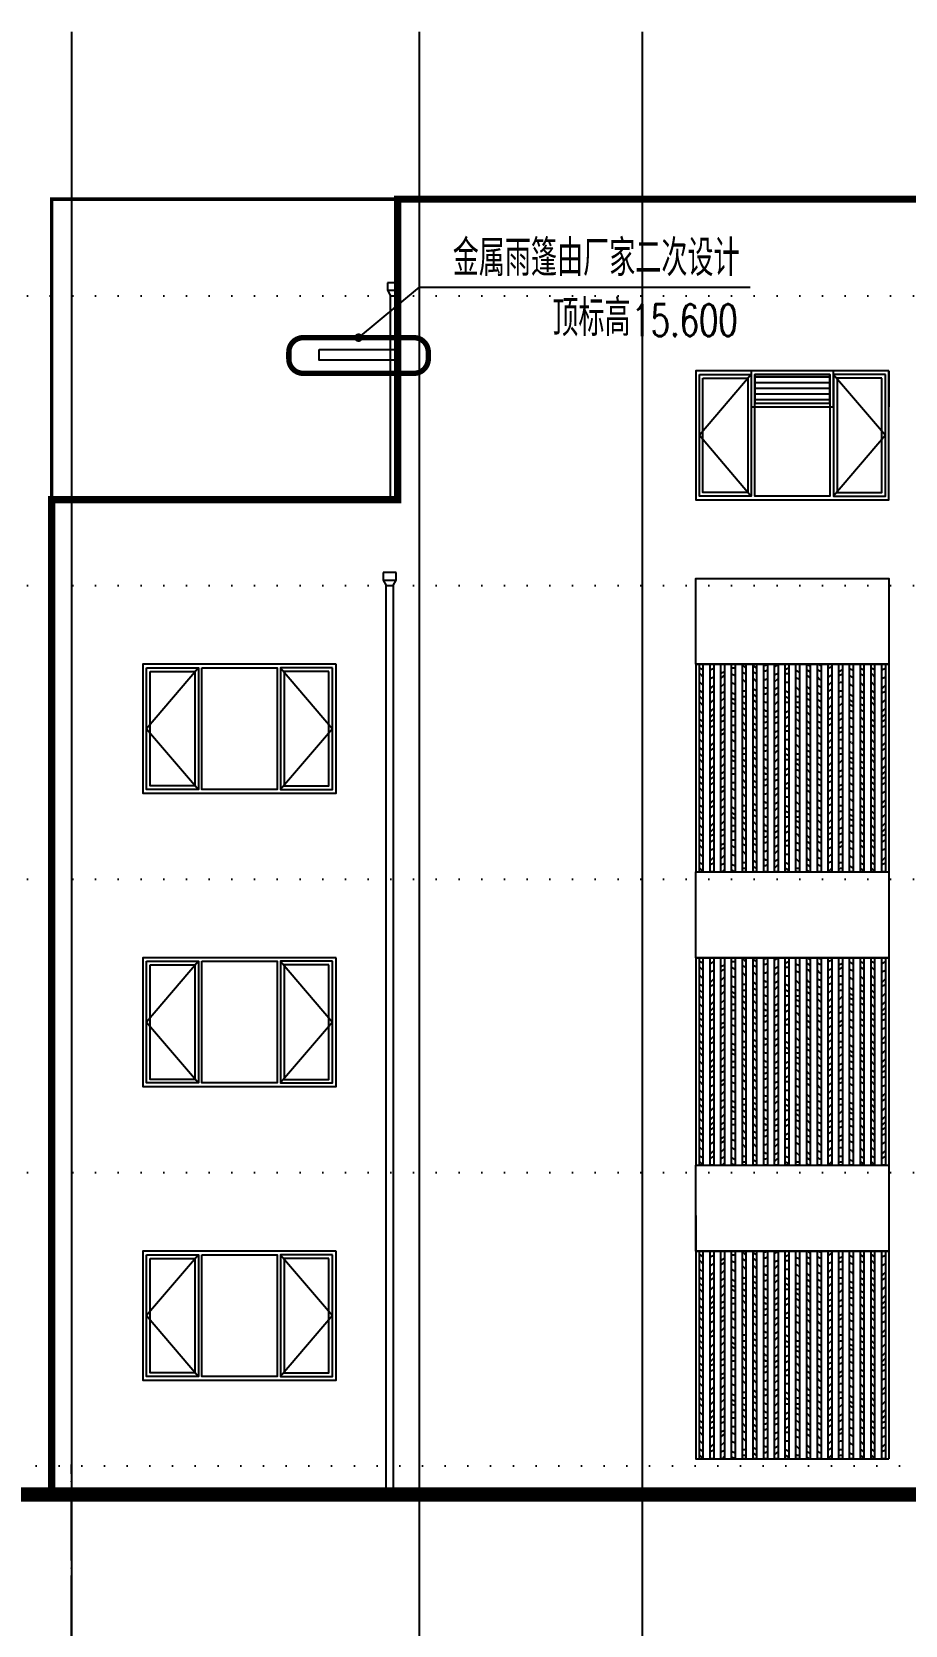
# Model space of a CAD drawing. Header units: millimetres. Extents: x -1048436 to -185795, y -983427 to 400387.
# Drawn here: x -751219 to -739008, y -630694 to -608432 of the extents above; entities that cross this region are included whole.
import ezdxf

# ---------------------------------------------------------------- set-up
doc = ezdxf.new("R2010")
doc.units = ezdxf.units.MM
doc.header["$LTSCALE"] = 500
for name, pattern in [('1#游泳馆轴网$0$DOTE', [2.42, 2, -0.2, 0.02, -0.2]), ('A-FP_05$0$pln_L5$0$Col_L4$0$PHANTOM', [63.5, 31.75, -6.35, 6.35, -6.35, 6.35, -6.35]), ('DASH', [0.35, 0.25, -0.1]), ('DOT', [6.35, 0, -6.35])]:
    doc.linetypes.add(name, pattern=pattern)
for name, color, linetype in [('1#游泳馆轴网$0$建-轴线', 1, '1#游泳馆轴网$0$DOTE'), ('建-填充', 9, 'Continuous'), ('建-文字', 4, 'Continuous'), ('建-窗', 135, 'Continuous'), ('建-符号-引出', 150, 'Continuous'), ('建-符号-箭头', 13, 'Continuous'), ('楼层虚线', 1, 'Continuous')]:
    doc.layers.add(name, color=color, linetype=linetype)
doc.layers.add('建-非打-01', color=6, linetype='Continuous', plot=False)
doc.styles.add('_TCH_DIM', font='SIMPLEX', dxfattribs={"bigfont": 'GBCBIG'})

# ---------------------------------------------------------------- blocks, each defined once
blk = doc.blocks.new('dgdhfgh')
at = {"layer": '建-窗', "linetype": 'Continuous'}
for p, q in [((-734438, -796881), (-734438, -798581)), ((-733288, -796881), (-733288, -798581))]:
    blk.add_line(p, q, dxfattribs=at)
for points in [[(-732513, -796831), (-735213, -796831), (-735213, -798631), (-732513, -798631)], [(-735163, -796881), (-734438, -796881), (-734438, -798581), (-735163, -798581)], [(-735113, -796931), (-734488, -796931), (-734488, -798531), (-735113, -798531)], [(-734388, -796881), (-733338, -796881), (-733338, -798581), (-734388, -798581)], [(-732563, -796881), (-733288, -796881), (-733288, -798581), (-732563, -798581)], [(-732613, -796931), (-733238, -796931), (-733238, -798531), (-732613, -798531)]]:
    blk.add_lwpolyline(points, close=True, dxfattribs=at)
for points in [[(-734438, -796881), (-735163, -797731), (-734438, -798581)], [(-733288, -796881), (-732563, -797731), (-733288, -798581)]]:
    blk.add_lwpolyline(points, dxfattribs=at)

msp = doc.modelspace()

# ---------------------------------------------------------------- hatches: boundary and pattern name
at = {"layer": '建-填充', "linetype": 'A-FP_05$0$pln_L5$0$Col_L4$0$PHANTOM'}
h = msp.add_hatch(dxfattribs=at)
h.set_pattern_fill('ANSI31', color=256, scale=50, angle=135)
h.set_pattern_definition([(180, (0, 0), (-7e-15, -79.375), [])])
h.paths.add_polyline_path([(-741110, -613619.1), (-740060, -613619.1), (-740060, -613219.1), (-741110, -613219.1)])
h = msp.add_hatch(dxfattribs=at)
h.set_pattern_fill('木纹01', color=256, scale=200)
h.set_pattern_definition([(0, (640, 0), (800, 800), [40, -760]), (0, (80, 80), (800, 800), [80, -720]), (0, (600, 120), (800, 800), [40, -760]), (0, (120, 200), (800, 800), [40, -760]), (0, (600, 240), (800, 800), [40, -760]), (0, (160, 280), (800, 800), [40, -760]), (0, (600, 320), (800, 800), [40, -760]), (0, (160, 400), (800, 800), [40, -440, 40, -280]), (0, (160, 480), (800, 800), [80, -400, 40, -280]), (0, (120, 600), (800, 800), [40, -120, 40, -320, 40, -240]), (0, (80, 680), (800, 800), [40, -160, 80, -520]), (0, (600, 720), (800, 800), [40, -760]), (0, (80, 760), (800, 800), [40, -200, 40, -520]), (45, (0, 0), (9e-14, 800), [113.1368, -1018.23405]), (45, (680, 0), (9e-14, 800), [226.27416, -905.0967]), (45, (680, 400), (9e-14, 800), [56.568, -1074.80285]), (45, (0, 480), (9e-14, 800), [169.7056, -961.66525]), (45, (680, 480), (9e-14, 800), [282.8427, -848.5281]), (45, (680, 600), (9e-14, 800), [169.7056, -961.66525]), (315, (520, 680), (800, -2e-13), [56.568, -1074.80285]), (315, (240, 40), (800, -2e-13), [113.1368, -1018.23405]), (315, (280, 360), (800, -2e-13), [113.1368, -1018.23405]), (315, (520, 200), (800, -2e-13), [113.1368, -1018.23405]), (315, (480, 520), (800, -2e-13), [113.1368, -1018.23405]), (315, (520, 600), (800, -2e-13), [169.7056, -961.66525]), (315, (320, 120), (800, -2e-13), [169.7056, -961.66525]), (315, (440, 160), (800, -2e-13), [169.7056, -961.66525]), (315, (320, 440), (800, -2e-13), [169.7056, -961.66525]), (315, (400, 480), (800, -2e-13), [169.7056, -961.66525]), (26.56505, (40, 160), (800, 3e-07), [89.4427, -1699.41166]), (26.56505, (640, 120), (800, 3e-07), [357.7709, -1431.0835]), (26.56505, (640, 240), (800, 3e-07), [357.7709, -1431.0835]), (26.56505, (640, 320), (800, 3e-07), [357.7712, -536, 178.888, -716.19518]), (26.56505, (720, 440), (800, 3e-07), [89.4427, -1699.41166]), (26.56505, (0, 720), (800, 3e-07), [89.4427, -1699.41166]), (26.56505, (640, 720), (800, 3e-07), [178.88544, -1609.96894]), (333.43495, (440, 0), (800, -3e-07), [178.88544, -1609.96894]), (333.43495, (160, 200), (800, -3e-07), [178.88544, -1609.96894]), (333.43495, (160, 80), (800, -3e-07), [89.4427, -1699.40894]), (333.43495, (200, 280), (800, -3e-07), [268.32816, -1520.5262]), (333.43495, (360, 280), (800, -3e-07), [178.88544, -1609.96894]), (333.43495, (440, 320), (800, -3e-07), [178.88544, -1609.96894]), (333.43495, (200, 400), (800, -3e-07), [89.4427, -1699.40894]), (333.43495, (240, 480), (800, -3e-07), [89.4427, -1699.40894]), (333.43495, (560, 640), (800, -3e-07), [89.4427, -1699.40894]), (333.43495, (520, 360), (800, -3e-07), [89.4427, -1699.40894]), (333.43495, (160, 600), (800, -3e-07), [268.32816, -1520.5262]), (333.43495, (120, 680), (800, -3e-07), [178.88544, -1609.96894]), (333.43495, (560, 440), (800, -3e-07), [89.44, -804.96, 89.44, -805.01438]), (333.43495, (320, 600), (800, -3e-07), [178.88544, -1609.96894]), (333.43495, (360, 680), (800, -3e-07), [178.88544, -1609.96894]), (333.43495, (120, 760), (800, -3e-07), [178.88544, -1609.96894]), (333.43495, (360, 760), (800, -3e-07), [178.88544, -1609.96894])])
h.paths.add_polyline_path([(-739335, -617269.1), (-739285, -617269.1), (-739285, -620169.1), (-739335, -620169.1)])
h.paths.add_polyline_path([(-739485, -617269.1), (-739435, -617269.1), (-739435, -620169.1), (-739485, -620169.1)])
h.paths.add_polyline_path([(-739635, -617269.1), (-739585, -617269.1), (-739585, -620169.1), (-739635, -620169.1)])
h.paths.add_polyline_path([(-739785, -617269.1), (-739735, -617269.1), (-739735, -620169.1), (-739785, -620169.1)])
h.paths.add_polyline_path([(-739935, -617269.1), (-739885, -617269.1), (-739885, -620169.1), (-739935, -620169.1)])
h.paths.add_polyline_path([(-740085, -617269.1), (-740035, -617269.1), (-740035, -620169.1), (-740085, -620169.1)])
h.paths.add_polyline_path([(-740235, -617269.1), (-740185, -617269.1), (-740185, -620169.1), (-740235, -620169.1)])
h.paths.add_polyline_path([(-740385, -617269.1), (-740335, -617269.1), (-740335, -620169.1), (-740385, -620169.1)])
h.paths.add_polyline_path([(-740535, -617269.1), (-740485, -617269.1), (-740485, -620169.1), (-740535, -620169.1)])
h.paths.add_polyline_path([(-740685, -617269.1), (-740635, -617269.1), (-740635, -620169.1), (-740685, -620169.1)])
h.paths.add_polyline_path([(-740835, -617269.1), (-740785, -617269.1), (-740785, -620169.1), (-740835, -620169.1)])
h.paths.add_polyline_path([(-740985, -617269.1), (-740935, -617269.1), (-740935, -620169.1), (-740985, -620169.1)])
h.paths.add_polyline_path([(-741135, -617269.1), (-741085, -617269.1), (-741085, -620169.1), (-741135, -620169.1)])
h.paths.add_polyline_path([(-741285, -617269.1), (-741235, -617269.1), (-741235, -620169.1), (-741285, -620169.1)])
h.paths.add_polyline_path([(-741435, -617269.1), (-741385, -617269.1), (-741385, -620169.1), (-741435, -620169.1)])
h.paths.add_polyline_path([(-741585, -617269.1), (-741535, -617269.1), (-741535, -620169.1), (-741585, -620169.1)])
h.paths.add_polyline_path([(-741735, -617269.1), (-741685, -617269.1), (-741685, -620169.1), (-741735, -620169.1)])
h.paths.add_polyline_path([(-741885, -617269.1), (-741835, -617269.1), (-741835, -620169.1), (-741885, -620169.1)])
h = msp.add_hatch(dxfattribs=at)
h.set_pattern_fill('木纹01', color=256, scale=200)
h.set_pattern_definition([(0, (640, -4100), (800, 800), [40, -760]), (0, (80, -4020), (800, 800), [80, -720]), (0, (600, -3980), (800, 800), [40, -760]), (0, (120, -3900), (800, 800), [40, -760]), (0, (600, -3860), (800, 800), [40, -760]), (0, (160, -3820), (800, 800), [40, -760]), (0, (600, -3780), (800, 800), [40, -760]), (0, (160, -3700), (800, 800), [40, -440, 40, -280]), (0, (160, -3620), (800, 800), [80, -400, 40, -280]), (0, (120, -3500), (800, 800), [40, -120, 40, -320, 40, -240]), (0, (80, -3420), (800, 800), [40, -160, 80, -520]), (0, (600, -3380), (800, 800), [40, -760]), (0, (80, -3340), (800, 800), [40, -200, 40, -520]), (45, (0, -4100), (9e-14, 800), [113.1368, -1018.23405]), (45, (680, -4100), (9e-14, 800), [226.27416, -905.0967]), (45, (680, -3700), (9e-14, 800), [56.568, -1074.80285]), (45, (0, -3620), (9e-14, 800), [169.7056, -961.66525]), (45, (680, -3620), (9e-14, 800), [282.8427, -848.5281]), (45, (680, -3500), (9e-14, 800), [169.7056, -961.66525]), (315, (520, -3420), (800, -2e-13), [56.568, -1074.80285]), (315, (240, -4060), (800, -2e-13), [113.1368, -1018.23405]), (315, (280, -3740), (800, -2e-13), [113.1368, -1018.23405]), (315, (520, -3900), (800, -2e-13), [113.1368, -1018.23405]), (315, (480, -3580), (800, -2e-13), [113.1368, -1018.23405]), (315, (520, -3500), (800, -2e-13), [169.7056, -961.66525]), (315, (320, -3980), (800, -2e-13), [169.7056, -961.66525]), (315, (440, -3940), (800, -2e-13), [169.7056, -961.66525]), (315, (320, -3660), (800, -2e-13), [169.7056, -961.66525]), (315, (400, -3620), (800, -2e-13), [169.7056, -961.66525]), (26.56505, (40, -3940), (800, 3e-07), [89.4427, -1699.41166]), (26.56505, (640, -3980), (800, 3e-07), [357.7709, -1431.0835]), (26.56505, (640, -3860), (800, 3e-07), [357.7709, -1431.0835]), (26.56505, (640, -3780), (800, 3e-07), [357.7712, -536, 178.888, -716.19518]), (26.56505, (720, -3660), (800, 3e-07), [89.4427, -1699.41166]), (26.56505, (0, -3380), (800, 3e-07), [89.4427, -1699.41166]), (26.56505, (640, -3380), (800, 3e-07), [178.88544, -1609.96894]), (333.43495, (440, -4100), (800, -3e-07), [178.88544, -1609.96894]), (333.43495, (160, -3900), (800, -3e-07), [178.88544, -1609.96894]), (333.43495, (160, -4020), (800, -3e-07), [89.4427, -1699.40894]), (333.43495, (200, -3820), (800, -3e-07), [268.32816, -1520.5262]), (333.43495, (360, -3820), (800, -3e-07), [178.88544, -1609.96894]), (333.43495, (440, -3780), (800, -3e-07), [178.88544, -1609.96894]), (333.43495, (200, -3700), (800, -3e-07), [89.4427, -1699.40894]), (333.43495, (240, -3620), (800, -3e-07), [89.4427, -1699.40894]), (333.43495, (560, -3460), (800, -3e-07), [89.4427, -1699.40894]), (333.43495, (520, -3740), (800, -3e-07), [89.4427, -1699.40894]), (333.43495, (160, -3500), (800, -3e-07), [268.32816, -1520.5262]), (333.43495, (120, -3420), (800, -3e-07), [178.88544, -1609.96894]), (333.43495, (560, -3660), (800, -3e-07), [89.44, -804.96, 89.44, -805.01438]), (333.43495, (320, -3500), (800, -3e-07), [178.88544, -1609.96894]), (333.43495, (360, -3420), (800, -3e-07), [178.88544, -1609.96894]), (333.43495, (120, -3340), (800, -3e-07), [178.88544, -1609.96894]), (333.43495, (360, -3340), (800, -3e-07), [178.88544, -1609.96894])])
h.paths.add_polyline_path([(-739335, -621369.1), (-739285, -621369.1), (-739285, -624269.1), (-739335, -624269.1)])
h.paths.add_polyline_path([(-739485, -621369.1), (-739435, -621369.1), (-739435, -624269.1), (-739485, -624269.1)])
h.paths.add_polyline_path([(-739635, -621369.1), (-739585, -621369.1), (-739585, -624269.1), (-739635, -624269.1)])
h.paths.add_polyline_path([(-739785, -621369.1), (-739735, -621369.1), (-739735, -624269.1), (-739785, -624269.1)])
h.paths.add_polyline_path([(-739935, -621369.1), (-739885, -621369.1), (-739885, -624269.1), (-739935, -624269.1)])
h.paths.add_polyline_path([(-740085, -621369.1), (-740035, -621369.1), (-740035, -624269.1), (-740085, -624269.1)])
h.paths.add_polyline_path([(-740235, -621369.1), (-740185, -621369.1), (-740185, -624269.1), (-740235, -624269.1)])
h.paths.add_polyline_path([(-740385, -621369.1), (-740335, -621369.1), (-740335, -624269.1), (-740385, -624269.1)])
h.paths.add_polyline_path([(-740535, -621369.1), (-740485, -621369.1), (-740485, -624269.1), (-740535, -624269.1)])
h.paths.add_polyline_path([(-740685, -621369.1), (-740635, -621369.1), (-740635, -624269.1), (-740685, -624269.1)])
h.paths.add_polyline_path([(-740835, -621369.1), (-740785, -621369.1), (-740785, -624269.1), (-740835, -624269.1)])
h.paths.add_polyline_path([(-740985, -621369.1), (-740935, -621369.1), (-740935, -624269.1), (-740985, -624269.1)])
h.paths.add_polyline_path([(-741135, -621369.1), (-741085, -621369.1), (-741085, -624269.1), (-741135, -624269.1)])
h.paths.add_polyline_path([(-741285, -621369.1), (-741235, -621369.1), (-741235, -624269.1), (-741285, -624269.1)])
h.paths.add_polyline_path([(-741435, -621369.1), (-741385, -621369.1), (-741385, -624269.1), (-741435, -624269.1)])
h.paths.add_polyline_path([(-741585, -621369.1), (-741535, -621369.1), (-741535, -624269.1), (-741585, -624269.1)])
h.paths.add_polyline_path([(-741735, -621369.1), (-741685, -621369.1), (-741685, -624269.1), (-741735, -624269.1)])
h.paths.add_polyline_path([(-741885, -621369.1), (-741835, -621369.1), (-741835, -624269.1), (-741885, -624269.1)])
h = msp.add_hatch(dxfattribs=at)
h.set_pattern_fill('木纹01', color=256, scale=200)
h.set_pattern_definition([(0, (640, -8200), (800, 800), [40, -760]), (0, (80, -8120), (800, 800), [80, -720]), (0, (600, -8080), (800, 800), [40, -760]), (0, (120, -8000), (800, 800), [40, -760]), (0, (600, -7960), (800, 800), [40, -760]), (0, (160, -7920), (800, 800), [40, -760]), (0, (600, -7880), (800, 800), [40, -760]), (0, (160, -7800), (800, 800), [40, -440, 40, -280]), (0, (160, -7720), (800, 800), [80, -400, 40, -280]), (0, (120, -7600), (800, 800), [40, -120, 40, -320, 40, -240]), (0, (80, -7520), (800, 800), [40, -160, 80, -520]), (0, (600, -7480), (800, 800), [40, -760]), (0, (80, -7440), (800, 800), [40, -200, 40, -520]), (45, (0, -8200), (9e-14, 800), [113.1368, -1018.23405]), (45, (680, -8200), (9e-14, 800), [226.27416, -905.0967]), (45, (680, -7800), (9e-14, 800), [56.568, -1074.80285]), (45, (0, -7720), (9e-14, 800), [169.7056, -961.66525]), (45, (680, -7720), (9e-14, 800), [282.8427, -848.5281]), (45, (680, -7600), (9e-14, 800), [169.7056, -961.66525]), (315, (520, -7520), (800, -2e-13), [56.568, -1074.80285]), (315, (240, -8160), (800, -2e-13), [113.1368, -1018.23405]), (315, (280, -7840), (800, -2e-13), [113.1368, -1018.23405]), (315, (520, -8000), (800, -2e-13), [113.1368, -1018.23405]), (315, (480, -7680), (800, -2e-13), [113.1368, -1018.23405]), (315, (520, -7600), (800, -2e-13), [169.7056, -961.66525]), (315, (320, -8080), (800, -2e-13), [169.7056, -961.66525]), (315, (440, -8040), (800, -2e-13), [169.7056, -961.66525]), (315, (320, -7760), (800, -2e-13), [169.7056, -961.66525]), (315, (400, -7720), (800, -2e-13), [169.7056, -961.66525]), (26.56505, (40, -8040), (800, 3e-07), [89.4427, -1699.41166]), (26.56505, (640, -8080), (800, 3e-07), [357.7709, -1431.0835]), (26.56505, (640, -7960), (800, 3e-07), [357.7709, -1431.0835]), (26.56505, (640, -7880), (800, 3e-07), [357.7712, -536, 178.888, -716.19518]), (26.56505, (720, -7760), (800, 3e-07), [89.4427, -1699.41166]), (26.56505, (0, -7480), (800, 3e-07), [89.4427, -1699.41166]), (26.56505, (640, -7480), (800, 3e-07), [178.88544, -1609.96894]), (333.43495, (440, -8200), (800, -3e-07), [178.88544, -1609.96894]), (333.43495, (160, -8000), (800, -3e-07), [178.88544, -1609.96894]), (333.43495, (160, -8120), (800, -3e-07), [89.4427, -1699.40894]), (333.43495, (200, -7920), (800, -3e-07), [268.32816, -1520.5262]), (333.43495, (360, -7920), (800, -3e-07), [178.88544, -1609.96894]), (333.43495, (440, -7880), (800, -3e-07), [178.88544, -1609.96894]), (333.43495, (200, -7800), (800, -3e-07), [89.4427, -1699.40894]), (333.43495, (240, -7720), (800, -3e-07), [89.4427, -1699.40894]), (333.43495, (560, -7560), (800, -3e-07), [89.4427, -1699.40894]), (333.43495, (520, -7840), (800, -3e-07), [89.4427, -1699.40894]), (333.43495, (160, -7600), (800, -3e-07), [268.32816, -1520.5262]), (333.43495, (120, -7520), (800, -3e-07), [178.88544, -1609.96894]), (333.43495, (560, -7760), (800, -3e-07), [89.44, -804.96, 89.44, -805.01438]), (333.43495, (320, -7600), (800, -3e-07), [178.88544, -1609.96894]), (333.43495, (360, -7520), (800, -3e-07), [178.88544, -1609.96894]), (333.43495, (120, -7440), (800, -3e-07), [178.88544, -1609.96894]), (333.43495, (360, -7440), (800, -3e-07), [178.88544, -1609.96894])])
h.paths.add_polyline_path([(-739335, -625469.1), (-739285, -625469.1), (-739285, -628369.1), (-739335, -628369.1)])
h.paths.add_polyline_path([(-739485, -625469.1), (-739435, -625469.1), (-739435, -628369.1), (-739485, -628369.1)])
h.paths.add_polyline_path([(-739635, -625469.1), (-739585, -625469.1), (-739585, -628369.1), (-739635, -628369.1)])
h.paths.add_polyline_path([(-739785, -625469.1), (-739735, -625469.1), (-739735, -628369.1), (-739785, -628369.1)])
h.paths.add_polyline_path([(-739935, -625469.1), (-739885, -625469.1), (-739885, -628369.1), (-739935, -628369.1)])
h.paths.add_polyline_path([(-740085, -625469.1), (-740035, -625469.1), (-740035, -628369.1), (-740085, -628369.1)])
h.paths.add_polyline_path([(-740235, -625469.1), (-740185, -625469.1), (-740185, -628369.1), (-740235, -628369.1)])
h.paths.add_polyline_path([(-740385, -625469.1), (-740335, -625469.1), (-740335, -628369.1), (-740385, -628369.1)])
h.paths.add_polyline_path([(-740535, -625469.1), (-740485, -625469.1), (-740485, -628369.1), (-740535, -628369.1)])
h.paths.add_polyline_path([(-740685, -625469.1), (-740635, -625469.1), (-740635, -628369.1), (-740685, -628369.1)])
h.paths.add_polyline_path([(-740835, -625469.1), (-740785, -625469.1), (-740785, -628369.1), (-740835, -628369.1)])
h.paths.add_polyline_path([(-740985, -625469.1), (-740935, -625469.1), (-740935, -628369.1), (-740985, -628369.1)])
h.paths.add_polyline_path([(-741135, -625469.1), (-741085, -625469.1), (-741085, -628369.1), (-741135, -628369.1)])
h.paths.add_polyline_path([(-741285, -625469.1), (-741235, -625469.1), (-741235, -628369.1), (-741285, -628369.1)])
h.paths.add_polyline_path([(-741435, -625469.1), (-741385, -625469.1), (-741385, -628369.1), (-741435, -628369.1)])
h.paths.add_polyline_path([(-741585, -625469.1), (-741535, -625469.1), (-741535, -628369.1), (-741585, -628369.1)])
h.paths.add_polyline_path([(-741735, -625469.1), (-741685, -625469.1), (-741685, -628369.1), (-741735, -628369.1)])
h.paths.add_polyline_path([(-741885, -625469.1), (-741835, -625469.1), (-741835, -628369.1), (-741885, -628369.1)])

# ---------------------------------------------------------------- linework, layer by layer
for p, q in [((-750941.6, -610769.1), (-697382.7, -610769.1)), ((-750941.6, -610769.1), (-750941.6, -628769.1)), ((-746103, -610769.1), (-746103, -614969.1)), ((-746103, -611937.4), (-746244, -611937.4)), ((-746244, -611937.4), (-746244, -612042.5)), ((-746103, -612042.5), (-746103, -611937.4)), ((-746244, -612042.5), (-746103, -612042.5)), ((-746244, -612042.5), (-746203, -612119.1)), ((-746203, -613219.1), (-746203, -612119.1)), ((-746203, -612119.1), (-746103, -612119.1)), ((-746103, -612119.1), (-746103, -612042.5)), ((-739235, -613169.1), (-739235, -613669.1)), ((-750941.6, -614969.1), (-746103, -614969.1)), ((-746124.7, -615987.4), (-746306.7, -615987.4)), ((-746306.7, -615987.4), (-746306.7, -616092.5)), ((-746306.7, -616092.5), (-746124.7, -616092.5)), ((-746306.7, -616092.5), (-746265.7, -616169.1)), ((-746265.7, -617269.1), (-746265.7, -616169.1)), ((-746265.7, -616169.1), (-746165.7, -616169.1)), ((-746165.7, -616169.1), (-746124.7, -616092.5)), ((-746124.7, -616092.5), (-746124.7, -615987.4)), ((-741935, -617269.1), (-741935, -620169.1)), ((-741935, -617269.1), (-739235, -617269.1)), ((-739235, -617269.1), (-739235, -620169.1)), ((-741935, -621369.1), (-741935, -624269.1)), ((-741935, -621369.1), (-739235, -621369.1)), ((-739235, -621369.1), (-739235, -624269.1)), ((-741935, -624969.1), (-741935, -628369.1)), ((-739235, -624969.1), (-739235, -628369.1)), ((-741935, -625469.1), (-741935, -628369.1)), ((-741935, -625469.1), (-739235, -625469.1)), ((-739235, -625469.1), (-739235, -628369.1)), ((-741937.9, -628369.1), (-739235, -628369.1))]:
    msp.add_line(p, q)
for points, const_width in [([(-750941.6, -614969.1), (-750941.6, -610769.1), (-701882.6, -610769.1), (-701882.6, -609119.1), (-697382.6, -609119.1), (-697382.6, -617769.1), (-683282.7, -617769.1)], 50), ([(-750941.6, -628769.1), (-750941.6, -614969.1), (-746103, -614969.1), (-746103, -610769.1), (-732032.7, -610769.1), (-732032.7, -614869.1), (-726481.9, -614869.1), (-726481.9, -610769.1), (-713582.7, -610769.1), (-713582.7, -614869.1), (-708031.9, -614869.1), (-708031.9, -610769.1), (-697382.7, -610769.1), (-697382.7, -618969.1), (-683282.7, -618969.1), (-683282.7, -628769.1)], 100), ([(-761637.1, -628869.1), (-672418.1, -628869.1)], 200)]:
    msp.add_lwpolyline(points, dxfattribs=dict(const_width=const_width))
for points in [[(-746203, -612119.1), (-746103, -612119.1), (-746103, -614969.1), (-746203, -614969.1)], [(-741160, -613669.1), (-740010, -613669.1), (-740010, -613169.1), (-741160, -613169.1)], [(-741110, -613619.1), (-740060, -613619.1), (-740060, -613219.1), (-741110, -613219.1)], [(-746265.7, -616169.1), (-746165.7, -616169.1), (-746165.7, -628819.1), (-746265.7, -628819.1)], [(-739235, -617269.1), (-741935, -617269.1), (-741935, -616069.1), (-739235, -616069.1)], [(-741885, -617269.1), (-741835, -617269.1), (-741835, -620169.1), (-741885, -620169.1)], [(-741735, -617269.1), (-741685, -617269.1), (-741685, -620169.1), (-741735, -620169.1)], [(-741585, -617269.1), (-741535, -617269.1), (-741535, -620169.1), (-741585, -620169.1)], [(-741435, -617269.1), (-741385, -617269.1), (-741385, -620169.1), (-741435, -620169.1)], [(-741285, -617269.1), (-741235, -617269.1), (-741235, -620169.1), (-741285, -620169.1)], [(-741135, -617269.1), (-741085, -617269.1), (-741085, -620169.1), (-741135, -620169.1)], [(-740985, -617269.1), (-740935, -617269.1), (-740935, -620169.1), (-740985, -620169.1)], [(-740835, -617269.1), (-740785, -617269.1), (-740785, -620169.1), (-740835, -620169.1)], [(-740685, -617269.1), (-740635, -617269.1), (-740635, -620169.1), (-740685, -620169.1)], [(-740535, -617269.1), (-740485, -617269.1), (-740485, -620169.1), (-740535, -620169.1)], [(-740385, -617269.1), (-740335, -617269.1), (-740335, -620169.1), (-740385, -620169.1)], [(-740235, -617269.1), (-740185, -617269.1), (-740185, -620169.1), (-740235, -620169.1)], [(-740085, -617269.1), (-740035, -617269.1), (-740035, -620169.1), (-740085, -620169.1)], [(-739935, -617269.1), (-739885, -617269.1), (-739885, -620169.1), (-739935, -620169.1)], [(-739785, -617269.1), (-739735, -617269.1), (-739735, -620169.1), (-739785, -620169.1)], [(-739635, -617269.1), (-739585, -617269.1), (-739585, -620169.1), (-739635, -620169.1)], [(-739485, -617269.1), (-739435, -617269.1), (-739435, -620169.1), (-739485, -620169.1)], [(-739335, -617269.1), (-739285, -617269.1), (-739285, -620169.1), (-739335, -620169.1)], [(-739235, -621369.1), (-741935, -621369.1), (-741935, -620169.1), (-739235, -620169.1)], [(-741885, -621369.1), (-741835, -621369.1), (-741835, -624269.1), (-741885, -624269.1)], [(-741735, -621369.1), (-741685, -621369.1), (-741685, -624269.1), (-741735, -624269.1)], [(-741585, -621369.1), (-741535, -621369.1), (-741535, -624269.1), (-741585, -624269.1)], [(-741435, -621369.1), (-741385, -621369.1), (-741385, -624269.1), (-741435, -624269.1)], [(-741285, -621369.1), (-741235, -621369.1), (-741235, -624269.1), (-741285, -624269.1)], [(-741135, -621369.1), (-741085, -621369.1), (-741085, -624269.1), (-741135, -624269.1)], [(-740985, -621369.1), (-740935, -621369.1), (-740935, -624269.1), (-740985, -624269.1)], [(-740835, -621369.1), (-740785, -621369.1), (-740785, -624269.1), (-740835, -624269.1)], [(-740685, -621369.1), (-740635, -621369.1), (-740635, -624269.1), (-740685, -624269.1)], [(-740535, -621369.1), (-740485, -621369.1), (-740485, -624269.1), (-740535, -624269.1)], [(-740385, -621369.1), (-740335, -621369.1), (-740335, -624269.1), (-740385, -624269.1)], [(-740235, -621369.1), (-740185, -621369.1), (-740185, -624269.1), (-740235, -624269.1)], [(-740085, -621369.1), (-740035, -621369.1), (-740035, -624269.1), (-740085, -624269.1)], [(-739935, -621369.1), (-739885, -621369.1), (-739885, -624269.1), (-739935, -624269.1)], [(-739785, -621369.1), (-739735, -621369.1), (-739735, -624269.1), (-739785, -624269.1)], [(-739635, -621369.1), (-739585, -621369.1), (-739585, -624269.1), (-739635, -624269.1)], [(-739485, -621369.1), (-739435, -621369.1), (-739435, -624269.1), (-739485, -624269.1)], [(-739335, -621369.1), (-739285, -621369.1), (-739285, -624269.1), (-739335, -624269.1)], [(-739235, -625469.1), (-741935, -625469.1), (-741935, -624269.1), (-739235, -624269.1)], [(-741885, -625469.1), (-741835, -625469.1), (-741835, -628369.1), (-741885, -628369.1)], [(-741735, -625469.1), (-741685, -625469.1), (-741685, -628369.1), (-741735, -628369.1)], [(-741585, -625469.1), (-741535, -625469.1), (-741535, -628369.1), (-741585, -628369.1)], [(-741435, -625469.1), (-741385, -625469.1), (-741385, -628369.1), (-741435, -628369.1)], [(-741285, -625469.1), (-741235, -625469.1), (-741235, -628369.1), (-741285, -628369.1)], [(-741135, -625469.1), (-741085, -625469.1), (-741085, -628369.1), (-741135, -628369.1)], [(-740985, -625469.1), (-740935, -625469.1), (-740935, -628369.1), (-740985, -628369.1)], [(-740835, -625469.1), (-740785, -625469.1), (-740785, -628369.1), (-740835, -628369.1)], [(-740685, -625469.1), (-740635, -625469.1), (-740635, -628369.1), (-740685, -628369.1)], [(-740535, -625469.1), (-740485, -625469.1), (-740485, -628369.1), (-740535, -628369.1)], [(-740385, -625469.1), (-740335, -625469.1), (-740335, -628369.1), (-740385, -628369.1)], [(-740235, -625469.1), (-740185, -625469.1), (-740185, -628369.1), (-740235, -628369.1)], [(-740085, -625469.1), (-740035, -625469.1), (-740035, -628369.1), (-740085, -628369.1)], [(-739935, -625469.1), (-739885, -625469.1), (-739885, -628369.1), (-739935, -628369.1)], [(-739785, -625469.1), (-739735, -625469.1), (-739735, -628369.1), (-739785, -628369.1)], [(-739635, -625469.1), (-739585, -625469.1), (-739585, -628369.1), (-739635, -628369.1)], [(-739485, -625469.1), (-739435, -625469.1), (-739435, -628369.1), (-739485, -628369.1)], [(-739335, -625469.1), (-739285, -625469.1), (-739285, -628369.1), (-739335, -628369.1)]]:
    msp.add_lwpolyline(points, close=True)
at = {"layer": '1#游泳馆轴网$0$建-轴线'}
msp.add_lwpolyline([(-750663.1, -631001.3), (-750663.1, -628450.8)], dxfattribs=at)
at = {"layer": '建-窗', "linetype": 'Continuous'}
msp.add_lwpolyline([(-747203, -612869.1), (-746103, -612869.1), (-746103, -613019.1), (-747203, -613019.1)], close=True, dxfattribs=at)
at = {"layer": '建-符号-引出'}
for p, q in [((-746650.9, -612705), (-745799.9, -612001.6)), ((-746650.9, -612705), (-745799.9, -612001.6)), ((-745799.9, -612001.6), (-741177.7, -612001.6))]:
    msp.add_line(p, q, dxfattribs=at)
at = {"layer": '建-符号-引出', "const_width": 60}
msp.add_lwpolyline([(-746674, -612724.1, 1), (-746627.8, -612685.9, 1)], format="xyb", close=True, dxfattribs=at)
msp.add_lwpolyline([(-746674, -612724.1, 1), (-746627.8, -612685.9, 1)], format="xyb", close=True, dxfattribs=at)
at = {"layer": '建-符号-箭头', "linetype": 'DASH', "ltscale": 2, "const_width": 75}
msp.add_lwpolyline([(-747625.6, -612905, -0.4142136), (-747425.6, -612705), (-745876.2, -612705, -0.4142136), (-745676.2, -612905), (-745676.2, -613003.3, -0.4142136), (-745876.2, -613203.3), (-747425.6, -613203.3, -0.4142136), (-747625.6, -613003.3)], format="xyb", close=True, dxfattribs=at)
at = {"layer": '建-非打-01'}
for p, q in [((-750663.1, -608432.2), (-750663.1, -631962.2)), ((-745805, -608432.2), (-745805, -631962.2)), ((-742687.8, -608432.2), (-742687.8, -632848.6))]:
    msp.add_line(p, q, dxfattribs=at)
at = {"layer": '楼层虚线', "linetype": 'DOT', "ltscale": 0.1}
for p, q in [((-760490.9, -612119.1), (-672418.1, -612119.1)), ((-760490.9, -616169.1), (-672418.1, -616169.1)), ((-760490.9, -620269.1), (-672418.1, -620269.1)), ((-760490.9, -624369.1), (-672418.1, -624369.1)), ((-761637.1, -628469.1), (-672418.1, -628469.1))]:
    msp.add_line(p, q, dxfattribs=at)

# ---------------------------------------------------------------- block references
for p in [(-6722.4, 183662.2), (-14453, 179562.2), (-14453, 175462.2), (-14453, 171362.2)]:
    msp.add_blockref('dgdhfgh', p)

# ---------------------------------------------------------------- texts
at = {"layer": '建-文字', "style": '_TCH_DIM'}
for s, height, p in [('金属雨篷由厂家二次设计', 506.383, (-745334.1, -611844.1)), ('顶标高', 506.38, (-743941.1, -612684.1))]:
    msp.add_text(s, height=height, dxfattribs=at).set_placement(p)
at = {"layer": '建-文字', "style": '_TCH_DIM', "width": 0.705882}
msp.add_text('15.600', height=446.25, dxfattribs=at).set_placement((-742835.2, -612684.1))

doc.saveas('drawing.dxf')
